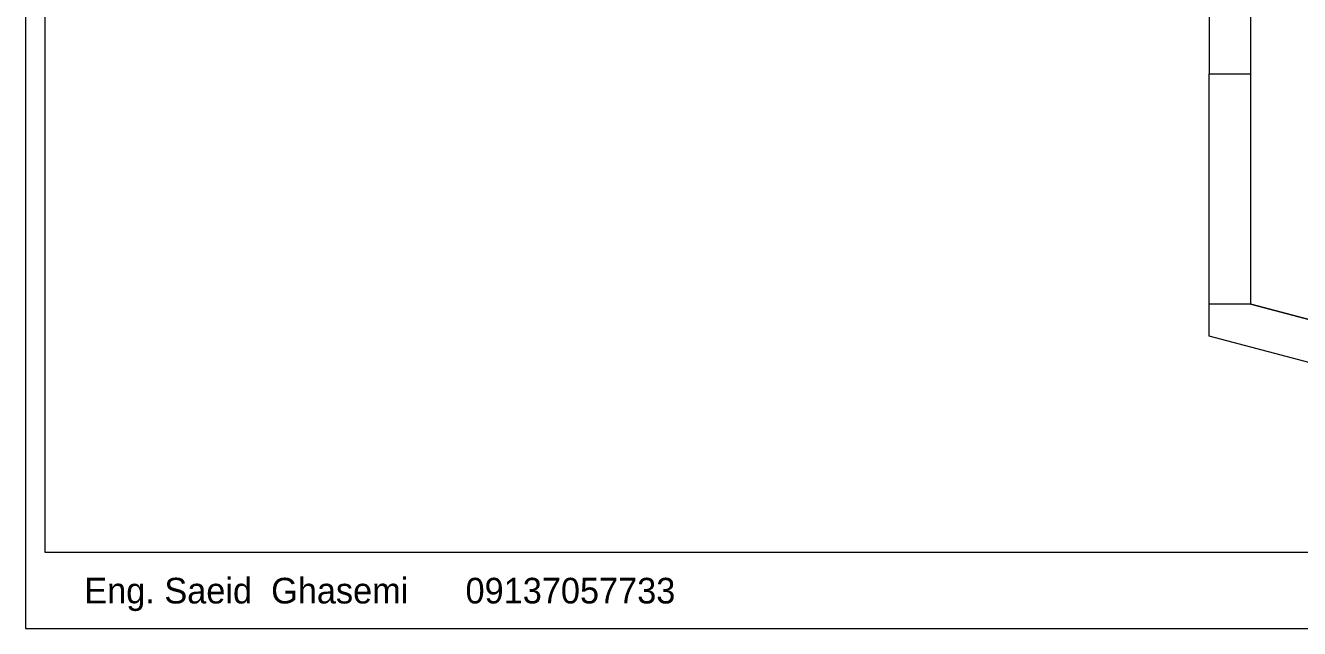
# Model space of a CAD drawing. Header units: inches. Extents: x -1979 to 7680, y -968 to 3127.
# Drawn here: x 1720.2 to 2179.1, y 188.8 to 406 of the extents above; entities that cross this region are included whole.
import ezdxf

# ---------------------------------------------------------------- set-up
doc = ezdxf.new("R2010")
doc.units = ezdxf.units.IN
doc.header["$MEASUREMENT"] = 0
doc.styles.get("Standard").update_dxf_attribs({"font": 'arial.ttf'})

msp = doc.modelspace()

# ---------------------------------------------------------------- linework, layer by layer
at = {"lineweight": 20}
for p, q in [((2161.54, 305.61), (2161.54, 475.61)), ((2146.54, 460.61), (2146.54, 388.61)), ((2146.54, 294.06), (2146.54, 388.61)), ((2146.54, 388.61), (2161.54, 388.61)), ((2161.54, 305.61), (2146.54, 305.61)), ((2425.88, 235.81), (2161.54, 305.61)), ((2161.54, 305.61), (2192.48, 297.44)), ((2440.88, 216.34), (2146.54, 294.06))]:
    msp.add_line(p, q, dxfattribs=at)
for points in [[(1720.21, 188.81), (2614.4, 188.81), (2614.4, 821.07), (1720.21, 821.07)], [(1727.18, 216.35), (2604.35, 216.35), (2604.35, 786.62), (1727.18, 786.62)]]:
    msp.add_lwpolyline(points, close=True, dxfattribs=at)

# ---------------------------------------------------------------- texts
at = {"lineweight": 20, "insert": (1704.44, 207.07), "char_height": 9.2368, "attachment_point": 1}
msp.add_mtext_dynamic_manual_height_columns('{\\fPlantagenet Cherokee|b0|i0|c0|p18;^IEng. Saeid  Ghasemi      09137057733}', width=408.0013, gutter_width=45.63, heights=[0], dxfattribs=at)

doc.saveas('drawing.dxf')
